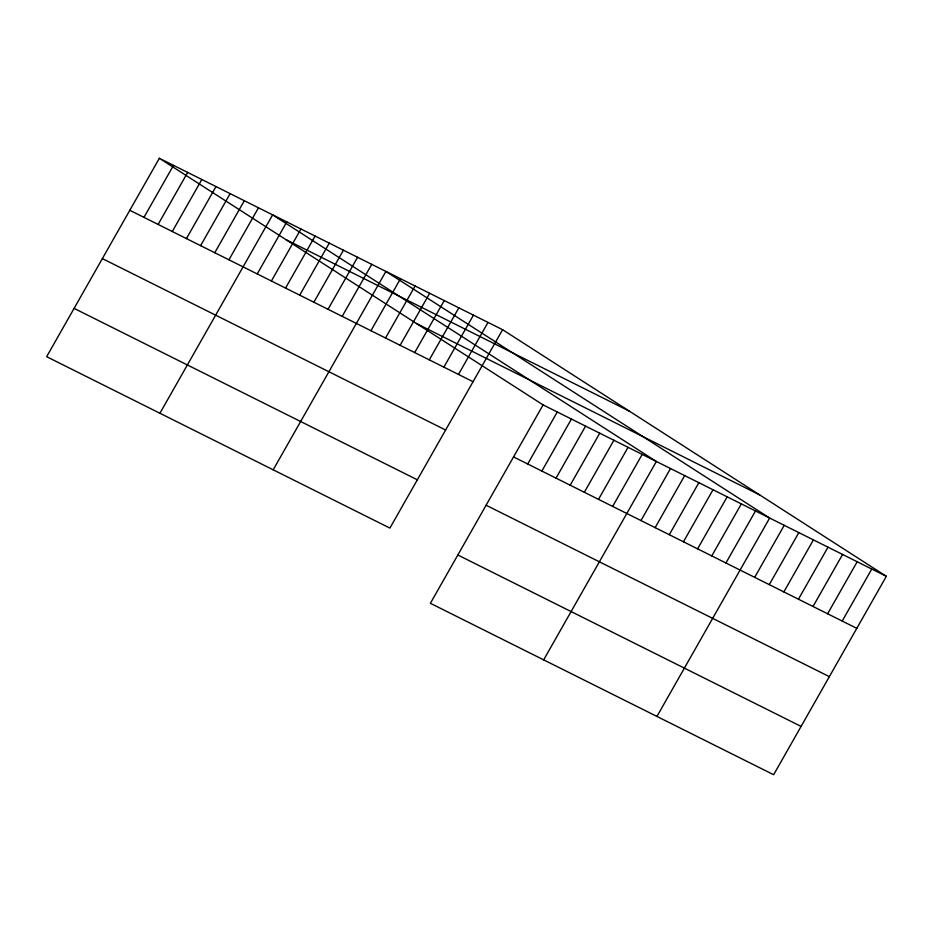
<?xml version="1.0" encoding="UTF-8"?>
<svg xmlns="http://www.w3.org/2000/svg" width="933" height="933" viewBox="0 0 933 933"><rect width="100%" height="100%" fill="white"/><g stroke="black" fill="none" stroke-linecap="round" stroke-linejoin="round"><path stroke-width="1.4" d="M159.356 158.283L46.65 356.686L389.901 528.101L502.607 329.699L159.356 158.283L543.099 404.899L886.35 576.314L773.644 774.717L430.393 603.301L543.099 404.899M143.962 217.377L173.515 165.351M158.12 224.445L187.673 172.418M172.278 231.512L201.831 179.498M186.437 238.591L215.989 186.565M200.595 245.659L230.148 193.632M214.765 252.726L244.318 200.712M228.923 259.794L258.476 207.779M159.928 413.249L272.634 214.847L656.365 461.473L543.659 659.864M257.24 273.94L286.793 221.926M271.398 281.008L300.951 228.993M285.556 288.087L315.109 236.061M299.715 295.155L329.267 243.128M313.873 302.222L343.426 250.207M328.031 309.301L357.584 257.275M342.189 316.369L371.742 264.342M273.194 469.812L385.9 271.421L769.643 518.037L656.937 716.439M370.937 330.725L400.49 278.699M385.527 338.003L415.08 285.988M400.117 345.292L429.67 293.277M414.707 352.581L444.26 300.554M429.297 359.858L458.849 307.843M443.886 367.147L473.439 315.132M458.476 374.436L488.017 322.41M527.705 463.993L557.258 411.978M541.863 471.072L571.416 419.045M556.021 478.139L585.574 426.113M570.18 485.207L599.732 433.192M584.338 492.274L613.891 440.259M598.496 499.353L628.049 447.327M612.654 506.421L642.207 454.394M640.971 520.567L670.524 468.541M655.141 527.635L684.682 475.608M669.299 534.702L698.852 482.688M683.457 541.77L713.01 489.755M697.616 548.849L727.169 496.822M711.774 555.916L741.327 503.89M725.932 562.984L755.485 510.969M754.68 577.34L784.233 525.326M769.27 584.629L798.823 532.603M783.86 591.919L813.413 539.892M798.45 599.196L827.991 547.181M813.028 606.485L842.581 554.459M827.618 613.774L857.17 561.748M842.207 621.051L871.76 569.037M285.988 239.664L629.25 411.08M416.456 323.518L759.719 494.933M129.804 210.298L473.054 381.714M513.547 456.925L856.797 628.341M102.362 258.604L445.612 430.02M486.105 505.231L829.355 676.647M74.092 308.38L417.343 479.795M457.835 554.995L801.085 726.41M502.607 329.699L886.35 576.314"/></g></svg>
